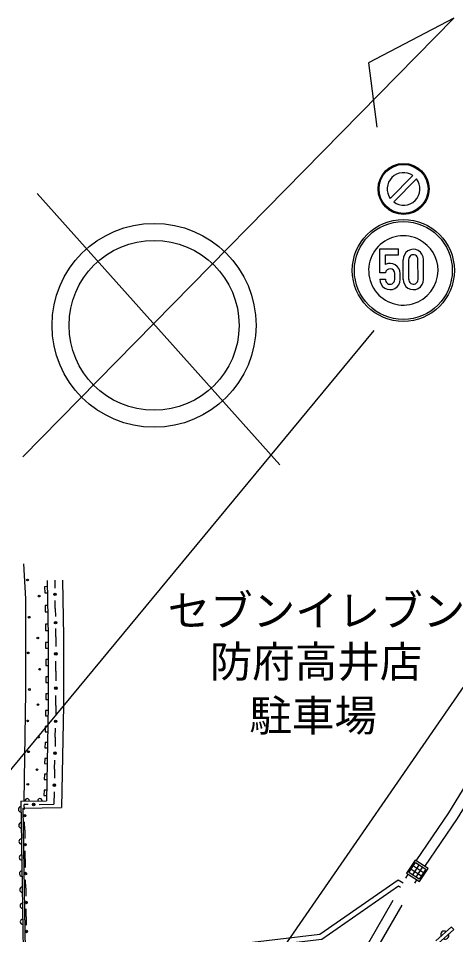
# Model space of a CAD drawing. Units: millimetres, scale not verified. Extents: x 40000 to 680000, y 20000 to 380000.
# Drawn here: x 511967 to 537684, y 292336 to 346259 of the extents above; entities that cross this region are included whole.
import ezdxf
from ezdxf.enums import TextEntityAlignment as Align

# ---------------------------------------------------------------- set-up
doc = ezdxf.new("R2010")
doc.units = ezdxf.units.MM
doc.header["$LTSCALE"] = 1000
doc.linetypes.add('DASHED', pattern=[7.5, 6, -1.5])
doc.layers.add('M-BGD', color=7, linetype='Continuous', lineweight=25)
doc.layers.add('M-STR-STRC', color=7, linetype='Continuous', lineweight=25)
doc.layers.add('M-BMK-HTXT', color=7, linetype='Continuous')
doc.styles.add('ＭＳ ゴシック', font='')
doc.styles.get('ＭＳ ゴシック').set_extended_font_data('MS Gothic')

msp = doc.modelspace()

# ---------------------------------------------------------------- linework, layer by layer
at = {"layer": 'M-BGD'}
for p, q in [((537584, 346259), (512231, 320459)), ((537584, 346259), (532553, 343631)), ((532553, 343631), (533053, 339856)), ((513084, 335956), (527345, 319981)), ((514108, 313195), (514117, 312720)), ((514141, 311532), (514131, 312007)), ((514141, 311532), (514150, 311056)), ((514173, 309868), (514164, 310344)), ((514173, 309868), (514174, 309292)), ((514176, 307850), (514175, 308427)), ((514176, 307850), (514177, 307273)), ((514179, 305832), (514178, 306408)), ((514179, 305832), (514168, 305295)), ((514141, 303954), (514152, 304491)), ((514141, 303954), (514130, 303418)), ((514103, 302077), (514114, 302613)), ((514103, 302077), (514092, 301541)), ((514076, 300736), (514061, 300016)), ((512114, 300184), (513615, 300209)), ((512114, 300184), (512258, 291409)), ((512240, 299786), (514507, 299823)), ((512546, 299991), (512317, 299987)), ((512322, 299701), (512317, 299987)), ((513189, 300002), (514061, 300016)), ((512240, 299786), (512378, 291410)), ((512342, 298485), (512334, 298971)), ((512342, 298485), (512350, 297999)), ((512370, 296783), (512362, 297269)), ((512370, 296783), (512378, 296297)), ((534937, 295992), (535330, 296592)), ((535330, 296592), (535929, 296198)), ((535068, 296192), (535667, 295799)), ((535530, 296460), (535137, 295861)), ((535199, 296392), (535798, 295998)), ((535730, 296329), (535336, 295730)), ((535929, 296198), (535536, 295599)), ((512398, 295081), (512390, 295567)), ((535536, 295599), (534937, 295992)), ((512398, 295081), (512406, 294595)), ((512426, 293379), (512418, 293865)), ((512426, 293379), (512434, 292893)), ((536526, 291978), (537430, 292793)), ((537433, 292788), (537567, 292639))]:
    msp.add_line(p, q, dxfattribs=at)
at = {"layer": 'M-BGD', "linetype": 'DASHED'}
for p, q in [((531017, 289172), (534893, 295901)), ((531536, 288873), (535395, 295572))]:
    msp.add_line(p, q, dxfattribs=at)
at = {"layer": 'M-BGD'}
for points in [[(535368, 296686), (537292, 299498), (545662, 313189), (549804, 321942)], [(512272, 314157), (512384, 312106), (512397, 306609), (512295, 300187)], [(513665, 312817), (513515, 312814), (513522, 312445), (513672, 312448)], [(513658, 313186), (513723, 309864), (513729, 305836), (513615, 300209)], [(514558, 313204), (514623, 309873), (514629, 305827), (514507, 299823)], [(513687, 311709), (513537, 311707), (513544, 311337), (513694, 311340)], [(513709, 310602), (513559, 310599), (513566, 310230), (513716, 310233)], [(513724, 309528), (513574, 309528), (513574, 309192), (513724, 309192)], [(513725, 308521), (513575, 308521), (513576, 308185), (513726, 308185)], [(513727, 307514), (513577, 307514), (513577, 307178), (513727, 307179)], [(513728, 306507), (513578, 306507), (513579, 306171), (513729, 306172)], [(513723, 305523), (513573, 305526), (513567, 305214), (513717, 305211)], [(513704, 304585), (513554, 304589), (513548, 304276), (513697, 304273)], [(513685, 303648), (513535, 303651), (513528, 303338), (513678, 303335)], [(513666, 302710), (513516, 302713), (513509, 302400), (513659, 302397)], [(513647, 301772), (513497, 301775), (513490, 301462), (513640, 301459)], [(513627, 300834), (513477, 300837), (513471, 300524), (513621, 300521)], [(511990, 291406), (522263, 291490), (529704, 292368), (534307, 295556), (534596, 295396)], [(511991, 291106), (522281, 291190), (529814, 292079), (534324, 295203), (534450, 295134)], [(533451, 289992), (534587, 290480), (535665, 291072), (536656, 291819), (537567, 292639)]]:
    msp.add_lwpolyline(points, dxfattribs=at)
at = {"layer": 'M-BGD', "linetype": 'DASHED'}
msp.add_lwpolyline([(535870, 296357), (537796, 299172), (546191, 312903), (550466, 321939)], dxfattribs=at)
at = {"layer": 'M-BGD'}
msp.add_lwpolyline([(534798, 295963), (535565, 295460), (536068, 296227), (535301, 296730)], close=True, dxfattribs=at)
for centre, radius in [((519947, 328193), 6000), ((519947, 328193), 5000), ((512507, 313210), 50), ((513189, 312261), 50), ((514124, 312363), 75), ((514124, 312363), 49.5), ((514124, 312363), 24.5), ((512602, 311016), 50), ((514157, 310700), 75), ((514157, 310700), 49.5), ((514157, 310700), 24.5), ((513112, 309792), 50), ((512547, 308919), 50), ((514175, 308859), 75), ((514175, 308859), 49.5), ((514175, 308859), 24.5), ((513224, 307955), 50), ((514178, 306841), 75), ((514178, 306841), 49.5), ((514178, 306841), 24.5), ((512622, 306764), 50), ((513125, 305874), 50), ((512515, 304916), 50), ((514160, 304893), 75), ((514160, 304893), 49.5), ((514160, 304893), 24.5), ((513163, 303962), 50), ((512568, 303098), 50), ((514122, 303016), 75), ((514122, 303016), 49.5), ((514122, 303016), 24.5), ((513067, 302044), 50), ((512522, 301181), 50), ((514084, 301138), 75), ((514084, 301138), 49.5), ((514084, 301138), 24.5), ((512868, 299996), 75), ((512868, 299996), 49.5), ((512868, 299996), 24.5), ((512328, 299336), 75), ((512328, 299336), 49.5), ((512328, 299336), 24.5), ((512356, 297634), 75), ((512356, 297634), 49.5), ((512356, 297634), 24.5), ((512384, 295932), 75), ((512384, 295932), 49.5), ((512384, 295932), 24.5), ((512412, 294230), 75), ((512412, 294230), 49.5), ((512412, 294230), 24.5), ((512440, 292528), 75), ((512440, 292528), 49.5), ((512440, 292528), 24.5)]:
    msp.add_circle(centre, radius, dxfattribs=at)
for centre, radius, start, end in [((513239, 300225), 127, 350.5989, 191.2886), ((512129, 299711), 158, 93.7831, 268.1072), ((512489, 300213), 127, 350.6, 191.2896), ((512145, 298766), 158, 93.7813, 268.1067), ((512161, 297820), 158, 93.7813, 268.109), ((512176, 296875), 158, 93.7834, 268.1063), ((512192, 295929), 158, 93.7816, 268.1082), ((512207, 294983), 158, 93.7834, 268.1063), ((512223, 294038), 158, 93.7813, 268.1067), ((512238, 293092), 158, 93.7813, 268.109), ((537020, 292339), 212, 59.078, 204.9649), ((537066, 292281), 214, 239.4709, 24.5716)]:
    msp.add_arc(centre, radius, start, end, dxfattribs=at)
at = {"layer": 'M-STR-STRC'}
for p, q in [((533842, 335655), (535169, 337005)), ((534039, 335453), (535374, 336811)), ((533231, 332696), (534331, 332697)), ((533233, 331276), (533231, 332696)), ((533552, 332343), (534332, 332344)), ((533553, 331774), (533552, 332343)), ((534332, 332344), (534331, 332697)), ((534601, 330887), (534600, 332043)), ((534922, 330887), (534921, 332043)), ((535470, 330888), (535468, 332075)), ((535789, 330888), (535788, 332075)), ((533553, 331277), (533233, 331276)), ((534102, 330887), (534101, 331247)), ((534421, 330887), (534421, 331247)), ((533233, 330916), (533554, 330917)), ((532865, 327888), (500249, 288436)), ((525913, 289205), (550330, 324574))]:
    msp.add_line(p, q, dxfattribs=at)
for centre, radius in [((534619, 336218), 1500), ((534619, 336218), 1440), ((534607, 331424), 3000), ((534607, 331424), 2880)]:
    msp.add_circle(centre, radius, dxfattribs=at)
for centre, radius, start, end in [((534619, 336218), 960, 55.0764, 215.9084), ((534619, 336218), 960, 232.8538, 38.1311), ((534607, 331424), 2040, 61.9892, 0.0617), ((534607, 331424), 2040, 0.0617, 61.9892), ((535193, 332074), 594, 0.0617, 183.0325), ((535193, 332074), 275, 0.0617, 186.501), ((533826, 331246), 594, 0.0617, 117.3981), ((533826, 331246), 275, 0.0617, 173.6223), ((533827, 330886), 594, 177.0908, 0.0617), ((533827, 330886), 275, 173.6223, 0.0617), ((535195, 330888), 594, 177.0908, 0.0617), ((535195, 330888), 275, 173.6223, 0.0617)]:
    msp.add_arc(centre, radius, start, end, dxfattribs=at)

# ---------------------------------------------------------------- texts
at = {"layer": 'M-BMK-HTXT', "style": 'ＭＳ ゴシック'}
for s, p in [('セブンイレブン', (529497, 311410)), ('防府高井店', (529471, 308403)), ('駐車場', (529304, 305229))]:
    msp.add_text(s, height=1833, dxfattribs=at).set_placement(p, align=Align.MIDDLE_CENTER)

doc.saveas('drawing.dxf')
